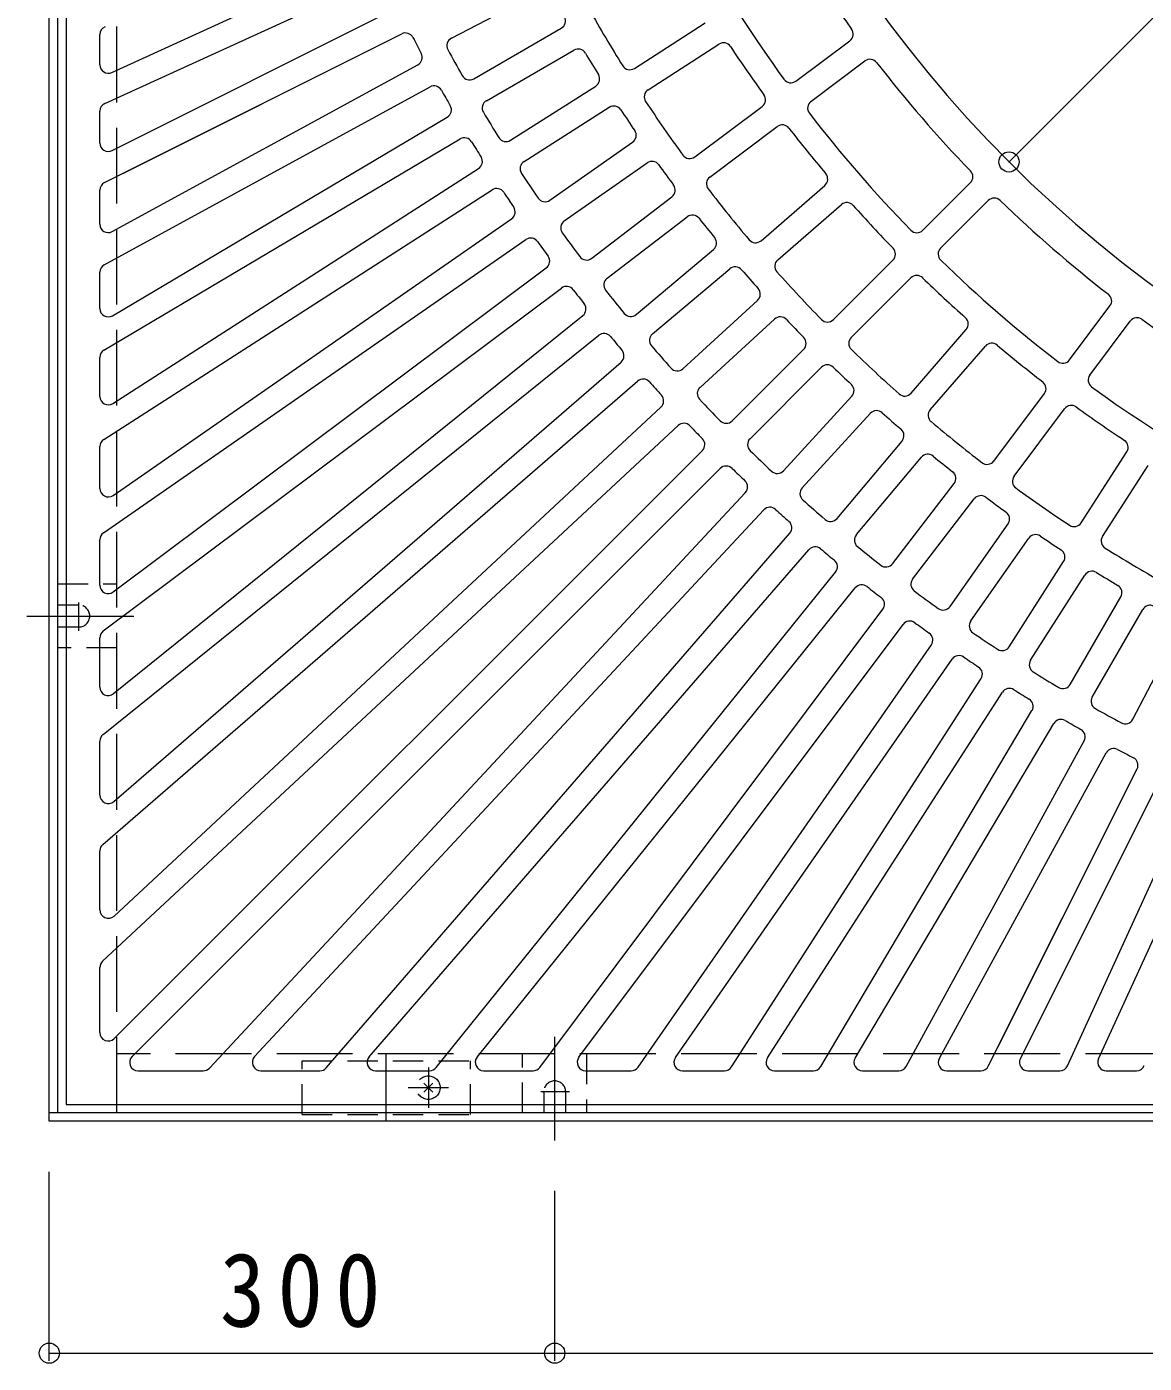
# Model space of a CAD drawing. Units: millimetres at full size, sheet at 1:15; details may follow other scales. Extents: x -2648 to 2841, y -2054 to 1725.
# Drawn here: x -2546 to -1883, y -713 to 81 of the extents above; entities that cross this region are included whole.
import ezdxf

# ---------------------------------------------------------------- set-up
doc = ezdxf.new("R2010")
doc.units = ezdxf.units.MM
doc.header["$LTSCALE"] = 15
doc.header["$PDMODE"] = 32
doc.header["$PDSIZE"] = 12
for name, pattern in [('CHAIN2', [12, 9, -1, 1, -1]), ('DASHED1', [1.8, 1.2, -0.6]), ('DASHED3', [4, 3, -1])]:
    doc.linetypes.add(name, pattern=pattern)
for name, color, linetype, lineweight in [('0-0', 3, 'Continuous', 9), ('0-1', 2, 'Continuous', 9), ('0-4', 6, 'Continuous', 9)]:
    doc.layers.add(name, color=color, linetype=linetype, lineweight=lineweight)
doc.styles.add('ＭＳ ゴシック', font='')
doc.styles.get('ＭＳ ゴシック').set_extended_font_data('MS Gothic')

msp = doc.modelspace()

# ---------------------------------------------------------------- linework, layer by layer
at = {"layer": '0-0'}
for p, q in [((-2523.05, 528.8), (-2523.05, -559.2)), ((-2495.97, 53.63), (-2345.72, 122.24)), ((-2500.12, 35.24), (-2339.49, 108.6)), ((-2294.35, 73.98), (-2241.12, 101.69)), ((-2495.81, 7.21), (-2330.56, 89.93)), ((-2281.1, 49.83), (-2229.14, 79.84)), ((-2185.74, 55.99), (-2143.68, 83.02)), ((-2503.05, 58.17), (-2503.05, 76.13)), ((-2500.28, -11.81), (-2323.85, 76.51)), ((-2489.09, -6.21), (-2323.85, 76.51)), ((-2089.91, 48.45), (-2057.88, 72.42)), ((-2273.6, 36.84), (-2221.64, 66.85)), ((-2177.63, 43.37), (-2135.57, 70.4)), ((-2495.65, -40.88), (-2314.25, 58.17)), ((-2080.92, 36.44), (-2048.89, 60.41)), ((-2500.44, -60.59), (-2307.06, 45.01)), ((-2259.32, 13.3), (-2208.71, 45.54)), ((-2251.26, 0.65), (-2200.65, 32.89)), ((-2149.95, 3.5), (-2109.92, 33.47)), ((-2503.05, 11.68), (-2503.05, 30.69)), ((-2495.49, -90.86), (-2296.82, 27.02)), ((-2140.96, -8.51), (-2100.93, 21.46)), ((-2500.6, -111.33), (-2289.17, 14.12)), ((-2235.96, -22.25), (-2186.8, 12.17)), ((-2495.34, -142.98), (-2278.29, -3.49)), ((-2227.35, -34.54), (-2178.2, -0.12)), ((-2110.51, -46.3), (-2072.72, -13.56)), ((-2014.57, -40.12), (-1986.29, -11.83)), ((-2503.05, -36.49), (-2503.05, -16.28)), ((-2500.75, -164.29), (-2270.18, -16.11)), ((-2211.07, -56.74), (-2163.46, -20.22)), ((-2003.97, -50.73), (-1975.68, -22.44)), ((-2100.69, -57.64), (-2062.89, -24.89)), ((-2495.19, -197.53), (-2258.68, -33.32)), ((-2201.94, -68.64), (-2154.33, -32.12)), ((-2500.9, -219.75), (-2250.13, -45.64)), ((-2184.7, -90.12), (-2138.73, -51.55)), ((-2495.05, -254.83), (-2238.02, -62.43)), ((-2175.06, -101.61), (-2129.09, -63.04)), ((-2067.61, -93.16), (-2032.25, -57.8)), ((-2503.05, -86.56), (-2503.05, -64.98)), ((-2057.01, -103.77), (-2021.65, -68.41)), ((-2501.04, -278.06), (-2229.03, -74.43)), ((-2156.9, -122.32), (-2112.66, -81.78)), ((-1927.4, -117.07), (-1903.43, -85.05)), ((-2494.91, -315.27), (-2216.34, -90.78)), ((-2146.77, -133.38), (-2102.53, -92.84)), ((-1915.4, -126.06), (-1891.42, -94.03)), ((-2501.18, -339.59), (-2206.92, -102.46)), ((-2021.48, -136.84), (-1988.74, -99.05)), ((-2127.72, -153.27), (-2085.29, -110.84)), ((-2010.15, -146.66), (-1977.4, -108.87)), ((-2503.05, -138.77), (-2503.05, -115.63)), ((-2494.77, -379.26), (-2193.65, -118.34)), ((-2117.12, -163.88), (-2074.69, -121.45)), ((-2501.32, -404.79), (-2183.83, -129.68)), ((-2097.22, -182.92), (-2056.68, -138.68)), ((-1972.35, -177.12), (-1942.39, -137.09)), ((-2494.64, -447.33), (-2170, -145.07)), ((-2086.16, -193.05), (-2045.62, -148.81)), ((-1960.35, -186.11), (-1930.38, -146.08)), ((-2501.45, -474.17), (-2159.78, -156.05)), ((-2065.46, -211.21), (-2026.89, -165.25)), ((-2503.05, -193.42), (-2503.05, -168.49)), ((-2494.51, -520.05), (-2145.4, -170.95)), ((-1920.48, -213.79), (-1893.44, -171.72)), ((-2483.9, -530.67), (-2134.79, -181.56)), ((-2053.97, -220.85), (-2015.4, -174.89)), ((-1907.86, -221.9), (-1880.82, -179.83)), ((-2438.01, -537.61), (-2119.9, -195.93)), ((-2032.49, -238.09), (-1995.96, -190.49)), ((-2411.17, -530.79), (-2108.92, -206.15)), ((-2020.59, -247.22), (-1984.06, -199.62)), ((-2368.63, -537.48), (-2093.52, -219.98)), ((-1998.38, -263.51), (-1963.96, -214.35)), ((-2503.05, -250.83), (-2503.05, -223.86)), ((-2343.11, -530.93), (-2082.19, -229.8)), ((-1986.09, -272.11), (-1951.68, -222.96)), ((-1963.2, -287.41), (-1930.96, -236.8)), ((-2303.43, -537.34), (-2066.3, -243.08)), ((-1950.54, -295.47), (-1918.3, -244.86)), ((-2279.11, -531.06), (-2054.62, -252.49)), ((-1927, -309.76), (-1897, -257.79)), ((-2241.9, -537.2), (-2038.28, -265.19)), ((-1914.01, -317.26), (-1884.01, -265.29)), ((-2218.68, -531.2), (-2026.27, -274.18)), ((-1889.87, -330.5), (-1862.16, -277.28)), ((-2503.05, -311.37), (-2503.05, -282.06)), ((-2183.6, -537.05), (-2009.48, -286.28)), ((-2161.38, -531.35), (-1997.16, -294.84)), ((-2128.13, -536.9), (-1979.95, -306.34)), ((-2106.83, -531.5), (-1967.33, -314.44)), ((-2075.17, -536.75), (-1949.73, -325.32)), ((-2054.7, -531.65), (-1936.82, -332.98)), ((-2503.05, -375.48), (-2503.05, -343.48)), ((-2024.43, -536.6), (-1918.84, -343.22)), ((-2004.72, -531.8), (-1905.67, -350.41)), ((-1975.65, -536.44), (-1887.33, -360)), ((-1970.05, -525.25), (-1887.33, -360)), ((-1956.64, -531.96), (-1873.92, -366.71)), ((-1928.61, -536.28), (-1855.25, -375.65)), ((-1910.22, -532.12), (-1841.61, -381.88)), ((-2503.05, -443.67), (-2503.05, -408.56)), ((-2503.05, -516.52), (-2503.05, -477.83)), ((-2480.36, -539.2), (-2441.67, -539.2)), ((-2407.51, -539.2), (-2372.41, -539.2)), ((-2339.33, -539.2), (-2307.33, -539.2)), ((-2275.22, -539.2), (-2245.91, -539.2)), ((-2214.68, -539.2), (-2187.7, -539.2)), ((-2157.27, -539.2), (-2132.34, -539.2)), ((-2102.62, -539.2), (-2079.47, -539.2)), ((-2050.4, -539.2), (-2028.82, -539.2)), ((-2000.34, -539.2), (-1980.12, -539.2)), ((-1952.17, -539.2), (-1933.16, -539.2)), ((-1905.67, -539.2), (-1887.71, -539.2)), ((-2523.05, -559.2), (-1435.05, -559.2))]:
    msp.add_line(p, q, dxfattribs=at)
for centre, radius, start, end in [((-1433.05, 530.8), 750, 180.15277, 269.84729), ((-1433.05, 530.8), 770, 209.56055, 215.89407), ((-1433.05, 530.8), 820, 209.51517, 215.93941), ((-1433.05, 530.8), 895, 209.44107, 211.92252), ((-2498.05, 76.13), 5, 112.50041, 180), ((-2231.64, 84.17), 5, 299.99986, 29.21667), ((-2321.61, 72.04), 5, 27.30649, 116.59044), ((-1433.05, 530.8), 995, 207.30705, 207.92007), ((-2292.04, 69.54), 5, 117.49905, 208.23526), ((-2060.88, 76.43), 5, 306.81819, 35.89276), ((-2316.65, 62.56), 5, 298.63742, 27.91852), ((-1433.05, 530.8), 980, 208.23456, 209.26541), ((-2219.14, 62.52), 5, 30.78345, 119.99905), ((-1433.05, 530.8), 910, 210.78273, 211.71724), ((-2132.86, 66.2), 5, 33.57918, 122.72784), ((-1433.05, 530.8), 835, 213.5799, 215.96553), ((-2498.05, 58.17), 5, 180, 294.54474), ((-2188.45, 60.19), 5, 211.924, 302.72655), ((-2045.89, 56.41), 5, 37.74202, 126.81824), ((-1433.05, 530.8), 770, 217.74236, 224.07588), ((-2283.6, 54.16), 5, 209.26482, 299.99986), ((-2211.39, 49.76), 5, 302.49986, 31.71667), ((-2092.9, 52.45), 5, 215.93895, 306.82021), ((-2304.67, 40.62), 5, 29.35156, 118.63493), ((-1433.05, 530.8), 995, 209.35251, 209.96552), ((-2174.93, 39.16), 5, 122.72784, 213.53085), ((-2112.92, 37.47), 5, 306.81746, 35.96631), ((-2498.05, 30.69), 5, 114.54474, 180), ((-2299.37, 31.32), 5, 300.68187, 29.96565), ((-2271.1, 32.51), 5, 119.99905, 210.73526), ((-2197.96, 28.67), 5, 33.28345, 122.49905), ((-1433.05, 530.8), 895, 213.53198, 216.01343), ((-2077.92, 32.44), 5, 126.81824, 217.69547), ((-1433.05, 530.8), 980, 210.73456, 211.76541), ((-1433.05, 530.8), 910, 213.28273, 214.21724), ((-1433.05, 530.8), 820, 217.69698, 224.12122), ((-2189.67, 16.26), 5, 304.99986, 34.21667), ((-2097.94, 17.45), 5, 37.67009, 126.81876), ((-1433.05, 530.8), 835, 217.67081, 220.05644), ((-2498.05, 11.68), 5, 180, 296.59044), ((-2286.62, 9.82), 5, 31.39902, 120.68332), ((-1433.05, 530.8), 995, 211.39795, 212.01097), ((-2262, 17.52), 5, 211.76482, 302.49986), ((-2280.99, 0.72), 5, 302.72789, 32.01201), ((-2248.57, -3.57), 5, 122.49905, 213.23526), ((-2175.33, -4.21), 5, 35.78345, 124.99905), ((-2152.95, 7.5), 5, 216.01491, 306.81746), ((-1433.05, 530.8), 980, 213.23456, 214.26541), ((-1433.05, 530.8), 910, 215.78273, 216.71724), ((-2075.99, -9.78), 5, 310.90837, 40.05722), ((-1989.82, -8.3), 5, 315, 44.07457), ((-2498.05, -16.28), 5, 116.59044, 180), ((-2267.48, -20.31), 5, 33.44362, 122.72789), ((-2166.51, -16.25), 5, 307.49986, 36.71667), ((-2137.97, -12.51), 5, 126.81876, 217.62177), ((-1433.05, 530.8), 895, 217.62289, 220.10434), ((-1433.05, 530.8), 995, 213.44337, 214.0564), ((-2238.82, -18.15), 5, 214.26482, 304.99986), ((-2059.62, -28.67), 5, 41.76099, 130.90965), ((-1972.14, -25.98), 5, 45.92543, 135), ((-1433.05, 530.8), 770, 225.92412, 232.25764), ((-2261.53, -29.21), 5, 304.77272, 34.05775), ((-2151.29, -36.08), 5, 38.28345, 127.49905), ((-1433.05, 530.8), 835, 221.7617, 224.14734), ((-2498.05, -36.49), 5, 180, 298.63742), ((-2224.48, -38.63), 5, 124.99905, 215.73526), ((-1433.05, 530.8), 910, 218.28273, 219.21724), ((-2247.28, -49.75), 5, 35.48785, 124.77272), ((-1433.05, 530.8), 995, 215.48885, 216.10185), ((-1433.05, 530.8), 980, 215.73456, 216.76541), ((-2141.95, -47.72), 5, 309.99986, 39.21667), ((-2113.78, -42.52), 5, 220.10582, 310.90837), ((-2018.11, -36.59), 5, 224.12076, 315.00201), ((-2241.02, -58.42), 5, 306.81824, 36.10167), ((-2035.79, -54.27), 5, 314.99927, 44.14812), ((-2000.43, -54.26), 5, 134.99799, 225.87924), ((-2498.05, -64.98), 5, 118.63742, 180), ((-2214.11, -52.78), 5, 216.76482, 307.49986), ((-2125.88, -66.87), 5, 40.78345, 129.99905), ((-2097.41, -61.42), 5, 130.90965, 221.71266), ((-1433.05, 530.8), 820, 225.87878, 232.30302), ((-2198.89, -72.61), 5, 127.49905, 218.23526), ((-1433.05, 530.8), 910, 220.78273, 221.71724), ((-1433.05, 530.8), 895, 221.71379, 224.19524), ((-2018.11, -71.94), 5, 45.85182, 135.00067), ((-1433.05, 530.8), 835, 225.85266, 228.2383), ((-2226.04, -78.44), 5, 37.53363, 126.81824), ((-1433.05, 530.8), 995, 217.53427, 218.14728), ((-1433.05, 530.8), 980, 218.23456, 219.26541), ((-2116.04, -78.09), 5, 312.49986, 41.71667), ((-1907.43, -82.05), 5, 323.18176, 52.25798), ((-2498.05, -86.56), 5, 180, 300.68332), ((-2219.47, -86.89), 5, 308.86375, 38.14862), ((-2187.91, -86.29), 5, 219.26482, 309.99986), ((-2099.15, -96.52), 5, 43.28345, 132.49905), ((-1433.05, 530.8), 910, 223.28273, 224.21724), ((-2071.15, -89.62), 5, 224.19672, 314.99927), ((-1992.52, -95.77), 5, 319.09029, 48.23895), ((-1887.42, -97.03), 5, 54.10652, 143.18109), ((-1433.05, 530.8), 770, 234.10591, 240.43944), ((-2203.79, -106.35), 5, 39.57985, 128.86375), ((-1433.05, 530.8), 995, 219.57971, 220.19272), ((-2171.84, -105.44), 5, 129.99905, 220.73526), ((-1433.05, 530.8), 980, 220.73456, 221.76541), ((-2088.83, -107.31), 5, 314.99986, 44.21667), ((-2053.47, -107.3), 5, 135.00067, 225.80322), ((-1433.05, 530.8), 895, 225.80476, 228.28621), ((-1973.62, -112.15), 5, 49.94217, 139.09102), ((-1433.05, 530.8), 835, 229.94353, 232.32916), ((-2498.05, -115.63), 5, 120.68187, 180), ((-2196.92, -114.56), 5, 310.90952, 40.19086), ((-1931.41, -114.08), 5, 232.30453, 323.18176), ((-2160.28, -118.63), 5, 221.76482, 312.49986), ((-2071.15, -124.98), 5, 45.78403, 135.00084), ((-1433.05, 530.8), 910, 225.78276, 226.71727), ((-1911.39, -129.06), 5, 143.17908, 234.06033), ((-2180.55, -133.46), 5, 41.62576, 130.90767), ((-1433.05, 530.8), 995, 221.62518, 222.23816), ((-2143.39, -137.06), 5, 132.49905, 223.23526), ((-2060.37, -135.3), 5, 317.50165, 46.71725), ((-1946.39, -134.09), 5, 323.18063, 52.3293), ((-1433.05, 530.8), 820, 234.06059, 240.48483), ((-2498.05, -138.77), 5, 180, 302.72789), ((-2173.4, -141.42), 5, 312.95409, 42.23874), ((-1433.05, 530.8), 980, 223.23456, 224.26541), ((-2025.26, -133.57), 5, 228.28728, 319.09029), ((-2041.94, -152.19), 5, 48.28206, 137.49887), ((-1433.05, 530.8), 910, 228.28276, 229.21727), ((-2006.37, -149.94), 5, 139.09102, 229.89357), ((-1926.38, -149.07), 5, 54.03264, 143.18149), ((-1433.05, 530.8), 835, 234.03444, 236.42007), ((-2156.37, -159.71), 5, 43.67105, 132.95409), ((-1433.05, 530.8), 995, 223.67059, 224.28362), ((-2131.26, -149.74), 5, 224.26482, 314.99986), ((-2030.72, -162.03), 5, 319.99968, 49.21529), ((-1433.05, 530.8), 895, 229.89565, 232.37709), ((-2498.05, -168.49), 5, 122.72789, 180), ((-2148.94, -167.41), 5, 315, 44.28337), ((-2113.58, -167.41), 5, 135.00084, 225.73589), ((-1897.65, -169.02), 5, 327.2711, 56.41977), ((-1433.05, 530.8), 980, 225.73456, 226.76541), ((-2011.57, -178.1), 5, 50.78456, 140.00137), ((-1433.05, 530.8), 910, 230.78275, 231.71725), ((-2131.26, -185.09), 5, 45.71663, 135), ((-1433.05, 530.8), 995, 225.71637, 226.32939), ((-1976.36, -174.12), 5, 232.37762, 323.18063), ((-2123.56, -192.52), 5, 317.04591, 46.32895), ((-2100.91, -179.54), 5, 226.76544, 317.50165), ((-1999.93, -187.44), 5, 322.50218, 51.71779), ((-1956.34, -189.1), 5, 143.18149, 233.98404), ((-2498.05, -193.42), 5, 180, 304.77272), ((-2082.48, -196.43), 5, 137.49887, 228.23392), ((-1980.09, -202.66), 5, 53.28383, 142.50064), ((-1433.05, 530.8), 895, 233.98657, 236.46802), ((-2105.26, -209.56), 5, 47.76126, 137.04591), ((-1433.05, 530.8), 995, 227.76183, 228.3748), ((-1433.05, 530.8), 980, 228.23456, 229.26541), ((-1433.05, 530.8), 910, 233.28273, 234.21724), ((-2097.3, -216.71), 5, 319.09233, 48.37424), ((-2069.29, -208), 5, 229.26347, 319.99968), ((-1968.06, -211.49), 5, 325.00145, 54.21706), ((-1924.68, -211.09), 5, 236.46809, 327.2711), ((-2498.05, -223.86), 5, 124.77434, 180), ((-2050.14, -224.07), 5, 140.00137, 230.73642), ((-1947.58, -225.83), 5, 55.78456, 145.00137), ((-1433.05, 530.8), 910, 235.78278, 236.71729), ((-1903.65, -224.6), 5, 147.27417, 238.07672), ((-2078.41, -233.08), 5, 49.80914, 139.09048), ((-1433.05, 530.8), 995, 229.80727, 230.42027), ((-1433.05, 530.8), 980, 230.73457, 231.76543), ((-1935.17, -234.12), 5, 327.50218, 56.71779), ((-1433.05, 530.8), 895, 238.0775, 240.55894), ((-2070.2, -239.94), 5, 321.13625, 50.42015), ((-2036.46, -235.05), 5, 231.76598, 322.50218), ((-1914.09, -247.55), 5, 58.28381, 147.50063), ((-1433.05, 530.8), 910, 238.28275, 239.21725), ((-2498.05, -250.83), 5, 180, 306.81824), ((-2050.73, -255.63), 5, 51.85138, 141.13625), ((-1433.05, 530.8), 995, 231.85271, 232.46571), ((-2016.62, -250.27), 5, 142.50064, 233.23569), ((-1901.33, -255.29), 5, 330.00143, 59.21704), ((-2042.28, -262.19), 5, 323.18176, 52.46637), ((-1433.05, 530.8), 980, 233.23459, 234.26544), ((-2002.48, -260.64), 5, 234.26524, 325.00145), ((-1879.68, -267.79), 5, 60.78255, 149.99936), ((-2022.27, -277.17), 5, 53.89833, 143.18176), ((-1433.05, 530.8), 995, 233.89813, 234.51114), ((-1982, -274.98), 5, 145.00137, 235.73642), ((-2498.05, -282.06), 5, 126.81993, 180), ((-2013.59, -283.43), 5, 325.22728, 54.51215), ((-1433.05, 530.8), 980, 235.73456, 236.76541), ((-1993.05, -297.69), 5, 55.94225, 145.22728), ((-1433.05, 530.8), 995, 235.94359, 236.55661), ((-1967.41, -284.72), 5, 236.76598, 327.50218), ((-1984.16, -303.63), 5, 327.27211, 56.55638), ((-1946.33, -298.16), 5, 147.50063, 238.23567), ((-1433.05, 530.8), 980, 238.23459, 239.26544), ((-2498.05, -311.37), 5, 180, 308.86197), ((-1963.13, -317.15), 5, 57.98799, 147.27211), ((-1433.05, 530.8), 995, 237.98901, 238.60204), ((-1931.33, -307.26), 5, 239.26523, 330.00143), ((-1909.68, -319.76), 5, 149.99936, 240.73441), ((-1954.02, -322.77), 5, 329.31668, 58.60098), ((-1433.05, 530.8), 980, 240.7346, 241.76546), ((-1932.52, -335.53), 5, 60.03435, 149.31813), ((-1433.05, 530.8), 995, 240.03447, 240.64748), ((-1894.3, -328.19), 5, 241.76396, 332.50017), ((-2498.05, -343.48), 5, 128.86554, 180), ((-1923.23, -340.82), 5, 331.36507, 60.64844), ((-1901.29, -352.8), 5, 62.08148, 151.36258), ((-1433.05, 530.8), 995, 242.07991, 242.69293), ((-1891.81, -357.76), 5, 333.40956, 62.69351), ((-2498.05, -375.48), 5, 180, 310.91138), ((-2498.05, -408.56), 5, 130.90767, 180), ((-2498.05, -443.67), 5, 180, 312.95409), ((-2498.05, -477.83), 5, 132.95409, 180), ((-2498.05, -516.52), 5, 180, 314.99799), ((-2480.36, -534.2), 5, 135.00201, 270), ((-2407.51, -534.2), 5, 137.04591, 270), ((-2339.33, -534.2), 5, 139.08862, 270), ((-2275.22, -534.2), 5, 141.13803, 270), ((-2214.68, -534.2), 5, 143.18176, 270), ((-2157.27, -534.2), 5, 145.22728, 270), ((-2102.62, -534.2), 5, 147.27211, 270), ((-2050.4, -534.2), 5, 149.31668, 270), ((-2441.67, -534.2), 5, 270, 317.04591), ((-2372.41, -534.2), 5, 270, 319.09233), ((-2307.33, -534.2), 5, 270, 321.13446), ((-2245.91, -534.2), 5, 270, 323.18007), ((-2187.7, -534.2), 5, 270, 325.22566), ((-2132.34, -534.2), 5, 270, 327.27211), ((-2079.47, -534.2), 5, 270, 329.31813), ((-2028.82, -534.2), 5, 270, 331.36258), ((-2000.34, -534.2), 5, 151.36258, 270), ((-1980.12, -534.2), 5, 270, 333.40956), ((-1952.17, -534.2), 5, 153.40956, 270), ((-1933.16, -534.2), 5, 270, 335.45526), ((-1905.67, -534.2), 5, 155.45526, 270), ((-1887.71, -534.2), 5, 270, 337.49959)]:
    msp.add_arc(centre, radius, start, end, dxfattribs=at)
at = {"layer": '0-1'}
for p, q in [((-2528.05, -564.2), (-2528.05, 1625.8)), ((-2333.05, -569.2), (-2333.05, -529.2)), ((-2305.33, -546.49), (-2310.76, -551.91)), ((-2310.76, -546.49), (-2305.33, -551.91)), ((-333.05, -564.2), (-2533.05, -564.2))]:
    msp.add_line(p, q, dxfattribs=at)
at = {"layer": '0-1', "linetype": 'DASHED3'}
for p, q in [((-2493.05, -564.2), (-2493.05, 1625.8)), ((-373.05, -529.2), (-2493.05, -529.2))]:
    msp.add_line(p, q, dxfattribs=at)
at = {"layer": '0-1', "linetype": 'DASHED1'}
for p, q in [((-2528.05, -250.13), (-2493.05, -250.13)), ((-2515.55, -262.7), (-2528.05, -262.7)), ((-2515.55, -275.7), (-2528.05, -275.7)), ((-2252.12, -564.2), (-2252.12, -529.2)), ((-2214.12, -529.2), (-2214.12, -564.2)), ((-2239.55, -551.7), (-2239.55, -564.2)), ((-2226.55, -551.7), (-2226.55, -564.2)), ((-2214.12, -564.2), (-2252.12, -564.2))]:
    msp.add_line(p, q, dxfattribs=at)
at = {"layer": '0-1', "linetype": 'CHAIN2'}
for p, q in [((-2515.55, -278.01), (-2515.55, -261.05)), ((-2546.45, -269.2), (-2482.83, -269.2)), ((-2233.05, -580.57), (-2233.05, -518.98)), ((-2308.05, -537.2), (-2308.05, -561.2)), ((-2320.05, -549.2), (-2296.05, -549.2)), ((-2224.24, -551.7), (-2241.2, -551.7))]:
    msp.add_line(p, q, dxfattribs=at)
at = {"layer": '0-1'}
msp.add_lwpolyline([(-333.05, -569.2), (-2533.05, -569.2), (-2533.05, 1630.8)], dxfattribs=at)
at = {"layer": '0-1', "linetype": 'DASHED1'}
for points in [[(-2493.05, -288.13), (-2528.05, -288.13), (-2528.05, -250.13)], [(-2383.05, -565.2), (-2383.05, -533.2), (-2283.05, -533.2)], [(-2383.05, -565.2), (-2283.05, -565.2), (-2283.05, -533.2)]]:
    msp.add_lwpolyline(points, dxfattribs=at)
msp.add_circle((-2308.05, -549.2), 7, dxfattribs=at)
for centre, start, end in [((-2515.55, -269.2), 270, 90), ((-2233.05, -551.7), 0, 180)]:
    msp.add_arc(centre, 6.5, start, end, dxfattribs=at)
at = {"layer": '0-4', "color": 7}
for p, q in [((-902.72, 1061.13), (-1963.38, 0.47)), ((-2533.05, -711.38), (-2533.05, -599.2)), ((-2233.05, -711.38), (-2233.05, -610.57)), ((-2533.05, -706.88), (-2233.05, -706.88)), ((-2233.05, -706.88), (-1433.04, -706.88))]:
    msp.add_line(p, q, dxfattribs=at)
for p in [(-1963.38, 0.47), (-2533.05, -706.88), (-2233.05, -706.88)]:
    msp.add_point(p, dxfattribs=at)

# ---------------------------------------------------------------- texts
at = {"layer": '0-4', "color": 2, "insert": (-2431.8, -691.88), "char_height": 43.99, "attachment_point": 7, "style": 'ＭＳ ゴシック'}
msp.add_mtext('\\T1.27;\\W0.9;300', dxfattribs=at)

doc.saveas('drawing.dxf')
